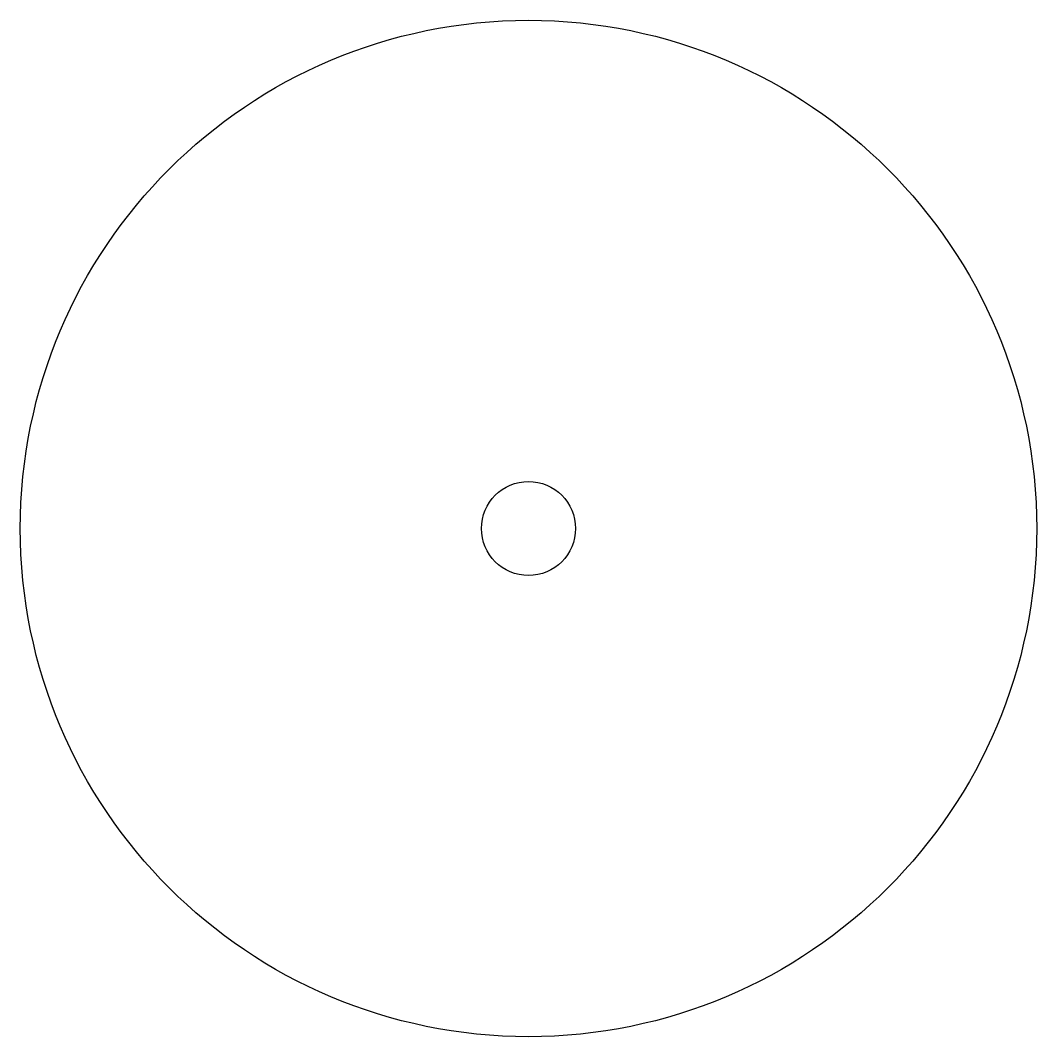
# Model space of a CAD drawing. Extents: x -68 to 68, y -68 to 68.
import ezdxf

# ---------------------------------------------------------------- set-up
doc = ezdxf.new("R2010")
doc.units = 0
doc.layers.add('Body', color=7, linetype='CONTINUOUS')

msp = doc.modelspace()

# ---------------------------------------------------------------- linework, layer by layer
at = {"layer": 'Body'}
for p, q in [((6.25, 0), (6.25, 0, 3)), ((6.25, 0), (6.25, 0, 3)), ((67.5, 0), (67.5, 0, 3)), ((67.5, 0), (67.5, 0, 3))]:
    msp.add_line(p, q, dxfattribs=at)
for radius in [67.5, 67.5, 67.5, 67.5, 6.25, 6.25, 6.25, 6.25]:
    msp.add_circle((0, 0), radius, dxfattribs=at)

doc.saveas('drawing.dxf')
